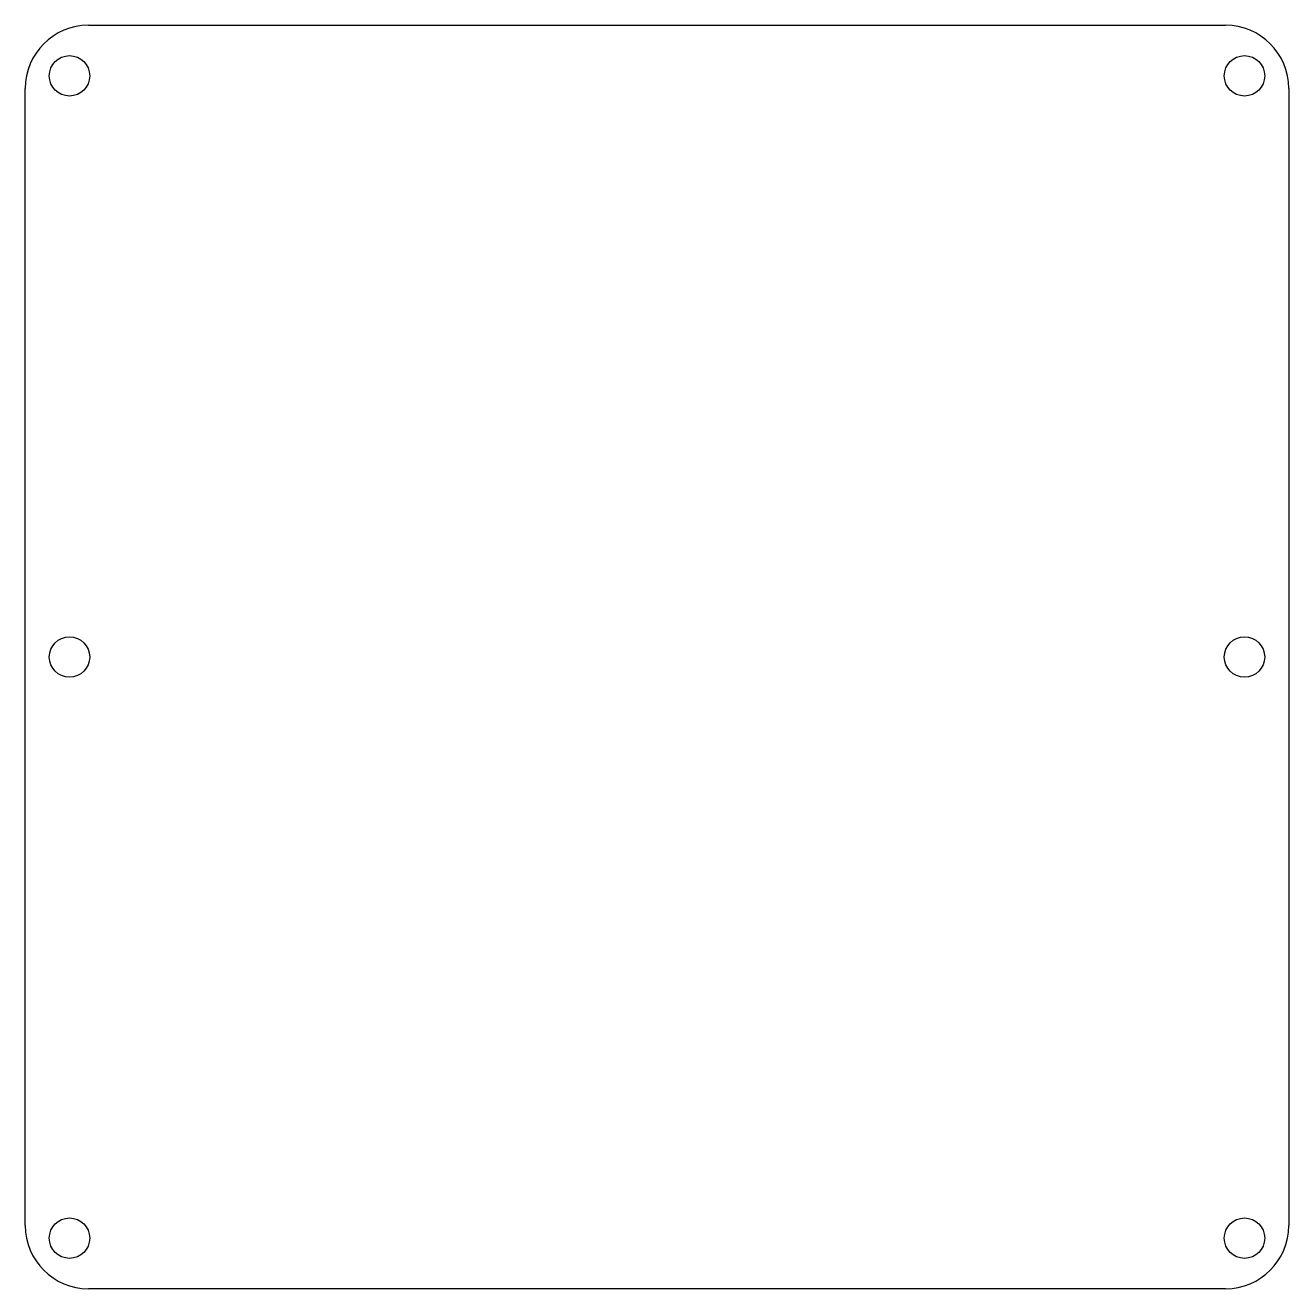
# Model space of a CAD drawing. Header units: millimetres. Extents: x -50 to 50, y -50 to 50.
import ezdxf

# ---------------------------------------------------------------- set-up
doc = ezdxf.new("R2010")
doc.units = ezdxf.units.MM
doc.layers.add('Sketch', color=7, linetype='CONTINUOUS')

msp = doc.modelspace()

# ---------------------------------------------------------------- linework, layer by layer
at = {"layer": 'Sketch'}
for p, q in [((-45, 50), (45, 50)), ((-50, -45), (-50, 45)), ((50, 45), (50, -45)), ((45, -50), (-45, -50))]:
    msp.add_line(p, q, dxfattribs=at)
for centre in [(-46.5, 46), (46.5, 46), (-46.5, 0), (46.5, 0), (-46.5, -46), (46.5, -46)]:
    msp.add_circle(centre, 1.6, dxfattribs=at)
for centre, start, end in [((-45, 45), 90, 180), ((45, 45), 0, 90), ((-45, -45), 180, -90), ((45, -45), -90, 0)]:
    msp.add_arc(centre, 5, start, end, dxfattribs=at)

doc.saveas('drawing.dxf')
